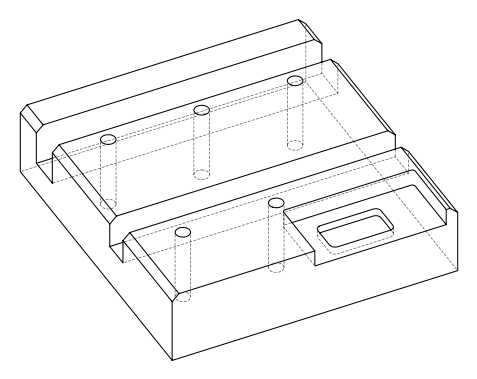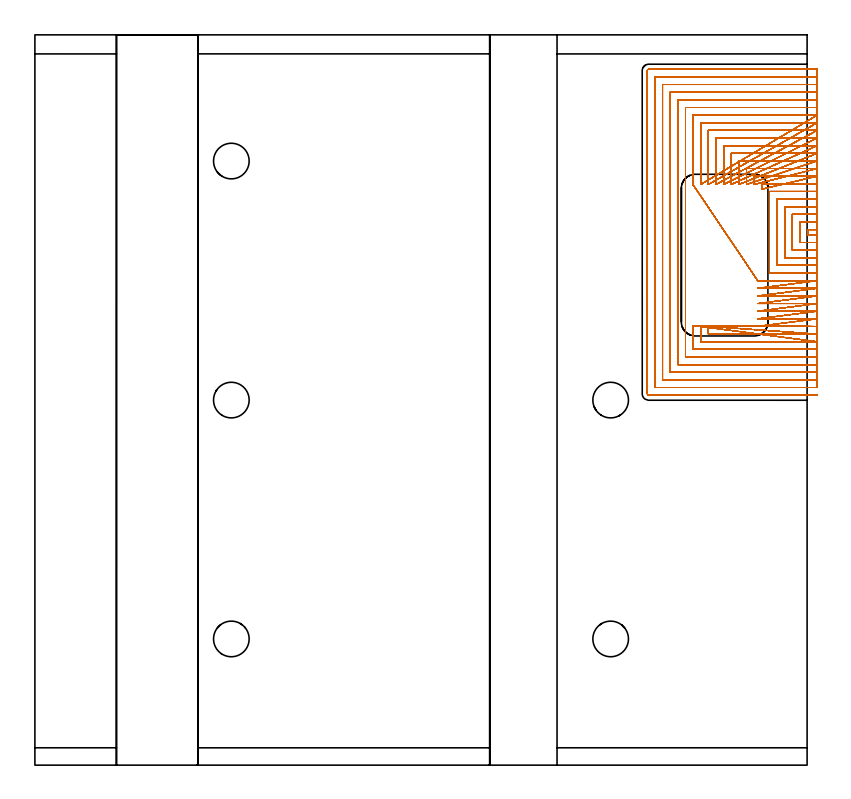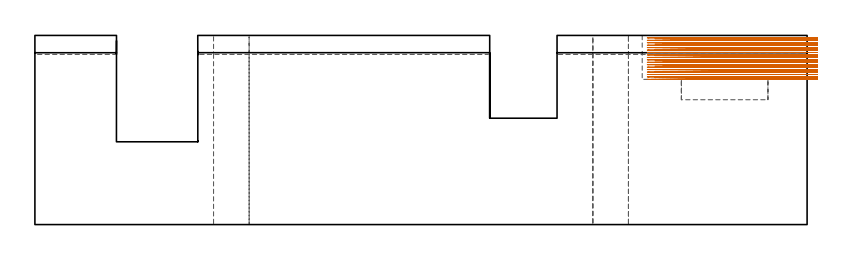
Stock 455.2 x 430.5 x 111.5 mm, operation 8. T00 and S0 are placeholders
(PLAN: 35 operations, 25 tool changes, 329.4 min)
(1 AREA_MILL | FG_CHAMFER_SURFACE | UGT0205_001 | 1.77 min | 2811 mm3)
(2 AREA_MILL_1 | FG_CHAMFER_SURFACE_1 | UGT0205_001 | 1.81 min | 3413 mm3)
(3 AREA_MILL_2 | FG_CHAMFER_SURFACE_2 | UGT0205_001 | 5.73 min | 9572 mm3)
(4 AREA_MILL_3 | FG_CHAMFER_SURFACE_3 | UGT0205_001 | 5.78 min | 11585 mm3)
(5 AREA_MILL_4 | FG_CHAMFER_SURFACE_4 | UGT0205_001 | 4.94 min | 7970 mm3)
(6 AREA_MILL_5 | FG_CHAMFER_SURFACE_5 | UGT0205_001 | 4.99 min | 9643 mm3)
(7 MILL_RECTANGULAR_POCKET | POCKET_RECTANGULAR_STRAIGHT | UGT0201_010 | Follow Part, ap 4, ae 75% | 8.56 min | 182082 mm3)
(8 MILL_SLOT | SLOT_PARTIAL_RECTANGULAR | NXT0201_008 | Follow Part, ap 1.5, ae 75% | 258.93 min | 374070 mm3)
(9 MILL_RECTANGULAR_SLOT | SLOT_RECTANGULAR | UGT0201_004 | Follow Part, ap 8, ae 75% | 14.18 min | 832658 mm3)
(10 MILL_RECTANGULAR_SLOT_1 | SLOT_RECTANGULAR_1 | UGT0201_009 | Follow Part, ap 11.25, ae 75% | 14.7 min | 1291775 mm3)
(11 SPOT_DRILL | STEP1HOLE | NXT0321_9005460120000 | 0.05 min | 150 mm3)
(12 SPOT_DRILL_1 | STEP1HOLE_1 | NXT0321_9005460120000 | 0.05 min | 99 mm3)
(13 SPOT_DRILL_2 | STEP1HOLE_2 | NXT0321_9005460120000 | 0.05 min | 234 mm3)
(14 SPOT_DRILL_3 | STEP1HOLE_3 | NXT0321_9005460120000 | 0.05 min | 187 mm3)
(15 SPOT_DRILL_4 | STEP1HOLE_4 | NXT0321_9005460120000 | 0.05 min | 178 mm3)
(16 DRILL_BLIND_HOLE_INTO_CENTER | STEP1HOLE | UGT0301_205 | 0.06 min | 540 mm3)
(17 GUN_DRILL_THROUGH_HOLE | STEP1HOLE | UGT0307_005 | 0.54 min | 5319 mm3)
(18 DRILL_TO_ENLARGE_THROUGH_HOLE | STEP1HOLE | NXT0301_102 | 0.47 min | 9920 mm3)
(19 DRILL_TO_ENLARGE_THROUGH_HOLE_1 | STEP1HOLE | UGT0301_051 | 0.49 min | 22639 mm3)
(20 DRILL_BLIND_HOLE_INTO_CENTER_1 | STEP1HOLE_1 | UGT0301_205 | 0.06 min | 547 mm3)
(21 GUN_DRILL_THROUGH_HOLE_1 | STEP1HOLE_1 | UGT0307_005 | 0.54 min | 5380 mm3)
(22 DRILL_TO_ENLARGE_THROUGH_HOLE_2 | STEP1HOLE_1 | NXT0301_102 | 0.47 min | 9753 mm3)
(23 DRILL_TO_ENLARGE_THROUGH_HOLE_3 | STEP1HOLE_1 | UGT0301_051 | 0.49 min | 22652 mm3)
(24 DRILL_BLIND_HOLE_INTO_CENTER_2 | STEP1HOLE_2 | UGT0301_205 | 0.06 min | 589 mm3)
(25 GUN_DRILL_THROUGH_HOLE_2 | STEP1HOLE_2 | UGT0307_005 | 0.54 min | 5360 mm3)
(26 DRILL_TO_ENLARGE_THROUGH_HOLE_4 | STEP1HOLE_2 | NXT0301_102 | 0.47 min | 9775 mm3)
(27 DRILL_TO_ENLARGE_THROUGH_HOLE_5 | STEP1HOLE_2 | UGT0301_051 | 0.49 min | 22617 mm3)
(28 DRILL_BLIND_HOLE_INTO_CENTER_3 | STEP1HOLE_3 | UGT0301_205 | 0.06 min | 606 mm3)
(29 GUN_DRILL_THROUGH_HOLE_3 | STEP1HOLE_3 | UGT0307_005 | 0.54 min | 5427 mm3)
(30 DRILL_TO_ENLARGE_THROUGH_HOLE_6 | STEP1HOLE_3 | NXT0301_102 | 0.47 min | 9760 mm3)
(31 DRILL_TO_ENLARGE_THROUGH_HOLE_7 | STEP1HOLE_3 | UGT0301_051 | 0.49 min | 22601 mm3)
(32 DRILL_BLIND_HOLE_INTO_CENTER_4 | STEP1HOLE_4 | UGT0301_205 | 0.06 min | 622 mm3)
(33 GUN_DRILL_THROUGH_HOLE_4 | STEP1HOLE_4 | UGT0307_005 | 0.54 min | 5375 mm3)
(34 DRILL_TO_ENLARGE_THROUGH_HOLE_8 | STEP1HOLE_4 | NXT0301_102 | 0.47 min | 9825 mm3)
(35 DRILL_TO_ENLARGE_THROUGH_HOLE_9 | STEP1HOLE_4 | UGT0301_051 | 0.49 min | 22630 mm3)
(TOOL UGT0205_001 | Chamfer Mill 20 x 3 x 45 deg. | D20 FL50 Z2)
(TOOL UGT0201_010 | End Mill 16 mm | D16 FL22 Z2)
(TOOL NXT0201_008 | ENDMILL 6mm [2P460-0600-NA 1630] | D6 FL26 Z6)
(TOOL UGT0201_004 | End Mill 32 mm | D32 FL53 Z6)
(TOOL UGT0201_009 | End Mill 45 mm | D45 FL63 Z6)
(TOOL NXT0321_9005460120000 | NC Spot Drill, 142deg, 12mm, Carbide, Uncoated | D12 PA142 FL30 Z2)
(TOOL UGT0301_205 | Twist Drill 8.9 mm | D8.9 PA118 FL78 Z2)
(TOOL UGT0307_005 | Gun Drill 8.3 mm | D8.3 PA130 FL24 Z1)
(TOOL NXT0301_102 | Carbide Drill 13.5mm [860.1-1350-108A1-MM 2214] | D13.5 PA140 FL123 Z2)
(TOOL UGT0301_051 | Twist Drill 21 mm | D21 PA118 FL145 Z2)
(OP 8 MILL_SLOT)
G17 G21 G94 G90
T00 M6
G54
G17 G0 G90 X461.2 Y315.7 S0 M3
G43 Z121.5 H1
Z110.061
G94 G1 X458.2 F250.
X455.5 F500.
Y312.6
X458.2
X461.2 F250.
Y320.2
X458.2
X451. F500.
Y308.1
X458.2
X461.2 F250.
Y324.7
X458.2
X446.5 F500.
Y303.6
X458.2
X461.2 F250.
Y329.2
X458.2
X442. F500.
Y299.1
X458.2
X461.2 F250.
Y333.7
X458.2
X437.5 F500.
Y294.6
X458.2
X461.2 F250.
Y338.2
X458.2
X433. F500.
Y290.1
X458.2
X461.2 F250.
Y342.7
X458.2
X428.5 F500.
Y342.512
Y339.512 F250.
X461.2 Y347.2 F500.
X458.2 F250.
X424. F500.
Y345.304
Y342.304 F250.
X461.2 Y351.7 F500.
X458.2 F250.
X419.5 F500.
Y345.3
Y342.3 F250.
X461.2 Y356.2 F500.
X458.2 F250.
X415. F500.
Y345.3
Y342.3 F250.
X461.2 Y360.7 F500.
X458.2 F250.
X410.5 F500.
Y345.3
Y342.3 F250.
X461.2 Y365.2 F500.
X458.2 F250.
X406. F500.
Y345.3
Y342.3 F250.
X461.2 Y369.7 F500.
X458.2 F250.
X401.5 F500.
Y345.3
Y342.3 F250.
X461.2 Y374.2 F500.
X458.2 F250.
X397. F500.
Y345.3
Y342.3 F250.
X461.2 Y378.7 F500.
X458.2 F250.
X392.5 F500.
Y345.3
Y342.3 F250.
X461.2 Y383.2 F500.
X458.2 F250.
X388. F500.
Y345.134
Y342.134 F250.
X426.1 Y285.6 F500.
X429.1 F250.
X458.2 F500.
X461.2 F250.
X426.1 Y281.1 F500.
X429.1 F250.
X458.2 F500.
X461.2 F250.
X426.1 Y276.6 F500.
X429.1 F250.
X458.2 F500.
X461.2 F250.
X426.1 Y272.1 F500.
X429.1 F250.
X458.2 F500.
X461.2 F250.
X426.1 Y267.6 F500.
X429.1 F250.
X458.2 F500.
X461.2 F250.
X426.1 Y263.1 F500.
X429.1 F250.
X458.2 F500.
X461.2 F250.
X425.395 Y258.6 F500.
X428.395 F250.
X458.2 F500.
X461.2 F250.
X397. Y259. F500.
Y256. F250.
Y254.1 F500.
X458.2
X461.2 F250.
X392.5 Y259. F500.
Y256. F250.
Y249.6 F500.
X458.2
X461.2 F250.
X388. Y259.166 F500.
Y256.166 F250.
Y245.1 F500.
X458.2
X461.2 F250.
Y387.7
X458.2
X383.5 F500.
Y240.6
X458.2
X461.2 F250.
Y392.2
X458.2
X379. F500.
Y236.1
X458.2
X461.2 F250.
Y396.7
X458.2
X374.5 F500.
Y231.6
X458.2
X461.2 F250.
Y401.2
X458.2
X370. F500.
Y227.1
X458.2
X461.2 F250.
Y405.7
X458.2
X365.5 F500.
Y222.6
X458.2
X461.2 F250.
Y410.2
X458.2
X361.9 F500.
G3 X361. Y409.3 R0.9
G1 Y219.
G3 X361.9 Y218.1 R0.9
G1 X458.2
X461.2 F250.
G0 Y315.7 Z108.622
G1 X458.2
X455.5 F500.
Y312.6
X458.2
X461.2 F250.
Y320.2
X458.2
X451. F500.
Y308.1
X458.2
X461.2 F250.
Y324.7
X458.2
X446.5 F500.
Y303.6
X458.2
X461.2 F250.
Y329.2
X458.2
X442. F500.
Y299.1
X458.2
X461.2 F250.
Y333.7
X458.2
X437.5 F500.
Y294.6
X458.2
X461.2 F250.
Y338.2
X458.2
X433. F500.
Y290.1
X458.2
X461.2 F250.
Y342.7
X458.2
X428.5 F500.
Y342.512
Y339.512 F250.
X461.2 Y347.2 F500.
X458.2 F250.
X424. F500.
Y345.304
Y342.304 F250.
X461.2 Y351.7 F500.
X458.2 F250.
X419.5 F500.
Y345.3
Y342.3 F250.
X461.2 Y356.2 F500.
X458.2 F250.
X415. F500.
Y345.3
Y342.3 F250.
X461.2 Y360.7 F500.
X458.2 F250.
X410.5 F500.
Y345.3
Y342.3 F250.
X461.2 Y365.2 F500.
X458.2 F250.
X406. F500.
Y345.3
Y342.3 F250.
X461.2 Y369.7 F500.
X458.2 F250.
X401.5 F500.
Y345.3
Y342.3 F250.
X461.2 Y374.2 F500.
X458.2 F250.
X397. F500.
Y345.3
Y342.3 F250.
X461.2 Y378.7 F500.
X458.2 F250.
X392.5 F500.
Y345.3
Y342.3 F250.
X461.2 Y383.2 F500.
X458.2 F250.
X388. F500.
Y345.134
Y342.134 F250.
X426.1 Y285.6 F500.
X429.1 F250.
X458.2 F500.
X461.2 F250.
X426.1 Y281.1 F500.
X429.1 F250.
X458.2 F500.
X461.2 F250.
X426.1 Y276.6 F500.
X429.1 F250.
X458.2 F500.
X461.2 F250.
X426.1 Y272.1 F500.
X429.1 F250.
X458.2 F500.
X461.2 F250.
X426.1 Y267.6 F500.
X429.1 F250.
X458.2 F500.
X461.2 F250.
X426.1 Y263.1 F500.
X429.1 F250.
X458.2 F500.
X461.2 F250.
X425.395 Y258.6 F500.
X428.395 F250.
X458.2 F500.
X461.2 F250.
X397. Y259. F500.
Y256. F250.
Y254.1 F500.
X458.2
X461.2 F250.
X392.5 Y259. F500.
Y256. F250.
Y249.6 F500.
X458.2
X461.2 F250.
X388. Y259.166 F500.
Y256.166 F250.
Y245.1 F500.
X458.2
X461.2 F250.
Y387.7
X458.2
X383.5 F500.
Y240.6
X458.2
X461.2 F250.
Y392.2
X458.2
X379. F500.
Y236.1
X458.2
X461.2 F250.
Y396.7
X458.2
X374.5 F500.
Y231.6
X458.2
X461.2 F250.
Y401.2
X458.2
X370. F500.
Y227.1
X458.2
X461.2 F250.
Y405.7
X458.2
X365.5 F500.
Y222.6
X458.2
X461.2 F250.
Y410.2
X458.2
X361.9 F500.
G3 X361. Y409.3 R0.9
G1 Y219.
G3 X361.9 Y218.1 R0.9
G1 X458.2
X461.2 F250.
G0 Y315.7 Z107.183
G1 X458.2
X455.5 F500.
Y312.6
X458.2
X461.2 F250.
Y320.2
X458.2
X451. F500.
Y308.1
X458.2
X461.2 F250.
Y324.7
X458.2
X446.5 F500.
Y303.6
X458.2
X461.2 F250.
Y329.2
X458.2
X442. F500.
Y299.1
X458.2
X461.2 F250.
Y333.7
X458.2
X437.5 F500.
Y294.6
X458.2
X461.2 F250.
Y338.2
X458.2
X433. F500.
Y290.1
X458.2
X461.2 F250.
Y342.7
X458.2
X428.5 F500.
Y342.512
Y339.512 F250.
X461.2 Y347.2 F500.
X458.2 F250.
X424. F500.
Y345.304
Y342.304 F250.
X461.2 Y351.7 F500.
X458.2 F250.
X419.5 F500.
Y345.3
Y342.3 F250.
X461.2 Y356.2 F500.
X458.2 F250.
X415. F500.
Y345.3
Y342.3 F250.
X461.2 Y360.7 F500.
X458.2 F250.
X410.5 F500.
Y345.3
Y342.3 F250.
X461.2 Y365.2 F500.
X458.2 F250.
X406. F500.
Y345.3
Y342.3 F250.
X461.2 Y369.7 F500.
X458.2 F250.
X401.5 F500.
Y345.3
Y342.3 F250.
X461.2 Y374.2 F500.
X458.2 F250.
X397. F500.
Y345.3
Y342.3 F250.
X461.2 Y378.7 F500.
X458.2 F250.
X392.5 F500.
Y345.3
Y342.3 F250.
X461.2 Y383.2 F500.
X458.2 F250.
X388. F500.
Y345.134
Y342.134 F250.
X426.1 Y285.6 F500.
X429.1 F250.
X458.2 F500.
X461.2 F250.
X426.1 Y281.1 F500.
X429.1 F250.
X458.2 F500.
X461.2 F250.
X426.1 Y276.6 F500.
X429.1 F250.
X458.2 F500.
X461.2 F250.
X426.1 Y272.1 F500.
X429.1 F250.
X458.2 F500.
X461.2 F250.
X426.1 Y267.6 F500.
X429.1 F250.
X458.2 F500.
X461.2 F250.
X426.1 Y263.1 F500.
X429.1 F250.
X458.2 F500.
X461.2 F250.
X425.395 Y258.6 F500.
X428.395 F250.
X458.2 F500.
X461.2 F250.
X397. Y259. F500.
Y256. F250.
Y254.1 F500.
X458.2
X461.2 F250.
X392.5 Y259. F500.
Y256. F250.
Y249.6 F500.
X458.2
X461.2 F250.
X388. Y259.166 F500.
Y256.166 F250.
Y245.1 F500.
X458.2
X461.2 F250.
Y387.7
X458.2
X383.5 F500.
Y240.6
X458.2
X461.2 F250.
Y392.2
X458.2
X379. F500.
Y236.1
X458.2
X461.2 F250.
Y396.7
X458.2
X374.5 F500.
Y231.6
X458.2
X461.2 F250.
Y401.2
X458.2
X370. F500.
Y227.1
X458.2
X461.2 F250.
Y405.7
X458.2
X365.5 F500.
Y222.6
X458.2
X461.2 F250.
Y410.2
X458.2
X361.9 F500.
G3 X361. Y409.3 R0.9
G1 Y219.
G3 X361.9 Y218.1 R0.9
G1 X458.2
X461.2 F250.
G0 Y315.7 Z105.744
G1 X458.2
X455.5 F500.
Y312.6
X458.2
X461.2 F250.
Y320.2
X458.2
X451. F500.
Y308.1
X458.2
X461.2 F250.
Y324.7
X458.2
X446.5 F500.
Y303.6
X458.2
X461.2 F250.
Y329.2
X458.2
X442. F500.
Y299.1
X458.2
X461.2 F250.
Y333.7
X458.2
X437.5 F500.
Y294.6
X458.2
X461.2 F250.
Y338.2
X458.2
X433. F500.
Y290.1
X458.2
X461.2 F250.
Y342.7
X458.2
X428.5 F500.
Y342.512
Y339.512 F250.
X461.2 Y347.2 F500.
X458.2 F250.
X424. F500.
Y345.304
Y342.304 F250.
X461.2 Y351.7 F500.
X458.2 F250.
X419.5 F500.
Y345.3
Y342.3 F250.
X461.2 Y356.2 F500.
X458.2 F250.
X415. F500.
Y345.3
Y342.3 F250.
X461.2 Y360.7 F500.
X458.2 F250.
X410.5 F500.
Y345.3
Y342.3 F250.
X461.2 Y365.2 F500.
X458.2 F250.
X406. F500.
Y345.3
Y342.3 F250.
X461.2 Y369.7 F500.
X458.2 F250.
X401.5 F500.
Y345.3
Y342.3 F250.
X461.2 Y374.2 F500.
X458.2 F250.
X397. F500.
Y345.3
Y342.3 F250.
X461.2 Y378.7 F500.
X458.2 F250.
X392.5 F500.
Y345.3
Y342.3 F250.
X461.2 Y383.2 F500.
X458.2 F250.
X388. F500.
Y345.134
Y342.134 F250.
X426.1 Y285.6 F500.
X429.1 F250.
X458.2 F500.
X461.2 F250.
X426.1 Y281.1 F500.
X429.1 F250.
X458.2 F500.
X461.2 F250.
X426.1 Y276.6 F500.
X429.1 F250.
X458.2 F500.
X461.2 F250.
X426.1 Y272.1 F500.
X429.1 F250.
X458.2 F500.
X461.2 F250.
X426.1 Y267.6 F500.
X429.1 F250.
X458.2 F500.
X461.2 F250.
X426.1 Y263.1 F500.
X429.1 F250.
X458.2 F500.
X461.2 F250.
X425.395 Y258.6 F500.
X428.395 F250.
X458.2 F500.
X461.2 F250.
X397. Y259. F500.
Y256. F250.
Y254.1 F500.
X458.2
X461.2 F250.
X392.5 Y259. F500.
Y256. F250.
Y249.6 F500.
X458.2
X461.2 F250.
X388. Y259.166 F500.
Y256.166 F250.
Y245.1 F500.
X458.2
X461.2 F250.
Y387.7
X458.2
X383.5 F500.
Y240.6
X458.2
X461.2 F250.
Y392.2
X458.2
X379. F500.
Y236.1
X458.2
X461.2 F250.
Y396.7
X458.2
X374.5 F500.
Y231.6
X458.2
X461.2 F250.
Y401.2
X458.2
X370. F500.
Y227.1
X458.2
X461.2 F250.
Y405.7
X458.2
X365.5 F500.
Y222.6
X458.2
X461.2 F250.
Y410.2
X458.2
X361.9 F500.
G3 X361. Y409.3 R0.9
G1 Y219.
G3 X361.9 Y218.1 R0.9
G1 X458.2
X461.2 F250.
G0 Y315.7 Z104.305
G1 X458.2
X455.5 F500.
Y312.6
X458.2
X461.2 F250.
Y320.2
X458.2
X451. F500.
Y308.1
X458.2
X461.2 F250.
Y324.7
X458.2
X446.5 F500.
Y303.6
X458.2
X461.2 F250.
Y329.2
X458.2
X442. F500.
Y299.1
X458.2
X461.2 F250.
Y333.7
X458.2
X437.5 F500.
Y294.6
X458.2
X461.2 F250.
Y338.2
X458.2
X433. F500.
Y290.1
X458.2
X461.2 F250.
Y342.7
X458.2
X428.5 F500.
Y342.512
Y339.512 F250.
X461.2 Y347.2 F500.
X458.2 F250.
X424. F500.
Y345.304
Y342.304 F250.
X461.2 Y351.7 F500.
X458.2 F250.
X419.5 F500.
Y345.3
Y342.3 F250.
X461.2 Y356.2 F500.
X458.2 F250.
X415. F500.
Y345.3
Y342.3 F250.
X461.2 Y360.7 F500.
X458.2 F250.
X410.5 F500.
Y345.3
Y342.3 F250.
X461.2 Y365.2 F500.
X458.2 F250.
X406. F500.
Y345.3
Y342.3 F250.
X461.2 Y369.7 F500.
X458.2 F250.
X401.5 F500.
Y345.3
Y342.3 F250.
X461.2 Y374.2 F500.
X458.2 F250.
X397. F500.
Y345.3
Y342.3 F250.
X461.2 Y378.7 F500.
X458.2 F250.
X392.5 F500.
Y345.3
Y342.3 F250.
X461.2 Y383.2 F500.
X458.2 F250.
X388. F500.
Y345.134
Y342.134 F250.
X426.1 Y285.6 F500.
X429.1 F250.
X458.2 F500.
X461.2 F250.
X426.1 Y281.1 F500.
X429.1 F250.
X458.2 F500.
X461.2 F250.
X426.1 Y276.6 F500.
X429.1 F250.
X458.2 F500.
X461.2 F250.
X426.1 Y272.1 F500.
X429.1 F250.
X458.2 F500.
X461.2 F250.
X426.1 Y267.6 F500.
X429.1 F250.
X458.2 F500.
X461.2 F250.
X426.1 Y263.1 F500.
X429.1 F250.
X458.2 F500.
X461.2 F250.
X425.395 Y258.6 F500.
X428.395 F250.
X458.2 F500.
X461.2 F250.
X397. Y259. F500.
Y256. F250.
Y254.1 F500.
X458.2
X461.2 F250.
X392.5 Y259. F500.
Y256. F250.
Y249.6 F500.
X458.2
X461.2 F250.
X388. Y259.166 F500.
Y256.166 F250.
Y245.1 F500.
X458.2
X461.2 F250.
Y387.7
X458.2
X383.5 F500.
Y240.6
X458.2
X461.2 F250.
Y392.2
X458.2
X379. F500.
Y236.1
X458.2
X461.2 F250.
Y396.7
X458.2
X374.5 F500.
Y231.6
X458.2
X461.2 F250.
Y401.2
X458.2
X370. F500.
Y227.1
X458.2
X461.2 F250.
Y405.7
X458.2
X365.5 F500.
Y222.6
X458.2
X461.2 F250.
Y410.2
X458.2
X361.9 F500.
G3 X361. Y409.3 R0.9
G1 Y219.
G3 X361.9 Y218.1 R0.9
G1 X458.2
X461.2 F250.
G0 Y315.7 Z102.867
G1 X458.2
X455.5 F500.
Y312.6
X458.2
X461.2 F250.
Y320.2
X458.2
X451. F500.
Y308.1
X458.2
X461.2 F250.
Y324.7
X458.2
X446.5 F500.
Y303.6
X458.2
X461.2 F250.
Y329.2
X458.2
X442. F500.
Y299.1
X458.2
X461.2 F250.
Y333.7
X458.2
X437.5 F500.
Y294.6
X458.2
X461.2 F250.
Y338.2
X458.2
X433. F500.
Y290.1
X458.2
X461.2 F250.
Y342.7
X458.2
X428.5 F500.
Y342.512
Y339.512 F250.
X461.2 Y347.2 F500.
X458.2 F250.
X424. F500.
Y345.304
Y342.304 F250.
X461.2 Y351.7 F500.
X458.2 F250.
X419.5 F500.
Y345.3
Y342.3 F250.
X461.2 Y356.2 F500.
X458.2 F250.
X415. F500.
Y345.3
Y342.3 F250.
X461.2 Y360.7 F500.
X458.2 F250.
X410.5 F500.
Y345.3
Y342.3 F250.
X461.2 Y365.2 F500.
X458.2 F250.
X406. F500.
Y345.3
Y342.3 F250.
X461.2 Y369.7 F500.
X458.2 F250.
X401.5 F500.
Y345.3
Y342.3 F250.
X461.2 Y374.2 F500.
X458.2 F250.
X397. F500.
Y345.3
Y342.3 F250.
X461.2 Y378.7 F500.
X458.2 F250.
X392.5 F500.
Y345.3
Y342.3 F250.
X461.2 Y383.2 F500.
X458.2 F250.
X388. F500.
Y345.134
Y342.134 F250.
X426.1 Y285.6 F500.
X429.1 F250.
X458.2 F500.
X461.2 F250.
X426.1 Y281.1 F500.
X429.1 F250.
X458.2 F500.
X461.2 F250.
X426.1 Y276.6 F500.
X429.1 F250.
X458.2 F500.
X461.2 F250.
X426.1 Y272.1 F500.
X429.1 F250.
X458.2 F500.
X461.2 F250.
X426.1 Y267.6 F500.
X429.1 F250.
X458.2 F500.
X461.2 F250.
X426.1 Y263.1 F500.
X429.1 F250.
X458.2 F500.
X461.2 F250.
X425.395 Y258.6 F500.
X428.395 F250.
X458.2 F500.
X461.2 F250.
X397. Y259. F500.
Y256. F250.
Y254.1 F500.
X458.2
X461.2 F250.
X392.5 Y259. F500.
Y256. F250.
Y249.6 F500.
X458.2
X461.2 F250.
X388. Y259.166 F500.
Y256.166 F250.
Y245.1 F500.
X458.2
X461.2 F250.
Y387.7
X458.2
X383.5 F500.
Y240.6
X458.2
X461.2 F250.
Y392.2
X458.2
X379. F500.
Y236.1
X458.2
X461.2 F250.
Y396.7
X458.2
X374.5 F500.
Y231.6
X458.2
X461.2 F250.
Y401.2
X458.2
X370. F500.
Y227.1
X458.2
X461.2 F250.
Y405.7
X458.2
X365.5 F500.
Y222.6
X458.2
X461.2 F250.
Y410.2
X458.2
X361.9 F500.
G3 X361. Y409.3 R0.9
G1 Y219.
G3 X361.9 Y218.1 R0.9
G1 X458.2
X461.2 F250.
G0 Y315.7 Z101.428
G1 X458.2
X455.5 F500.
Y312.6
X458.2
X461.2 F250.
Y320.2
X458.2
X451. F500.
Y308.1
X458.2
X461.2 F250.
Y324.7
X458.2
X446.5 F500.
Y303.6
X458.2
X461.2 F250.
Y329.2
X458.2
X442. F500.
Y299.1
X458.2
X461.2 F250.
Y333.7
X458.2
X437.5 F500.
Y294.6
X458.2
X461.2 F250.
Y338.2
X458.2
X433. F500.
Y290.1
X458.2
X461.2 F250.
Y342.7
X458.2
X428.5 F500.
Y342.512
Y339.512 F250.
X461.2 Y347.2 F500.
X458.2 F250.
X424. F500.
Y345.304
Y342.304 F250.
X461.2 Y351.7 F500.
X458.2 F250.
X419.5 F500.
Y345.3
Y342.3 F250.
X461.2 Y356.2 F500.
X458.2 F250.
X415. F500.
Y345.3
Y342.3 F250.
X461.2 Y360.7 F500.
X458.2 F250.
X410.5 F500.
Y345.3
Y342.3 F250.
X461.2 Y365.2 F500.
X458.2 F250.
X406. F500.
Y345.3
Y342.3 F250.
X461.2 Y369.7 F500.
X458.2 F250.
X401.5 F500.
Y345.3
Y342.3 F250.
X461.2 Y374.2 F500.
X458.2 F250.
X397. F500.
Y345.3
Y342.3 F250.
X461.2 Y378.7 F500.
X458.2 F250.
X392.5 F500.
Y345.3
Y342.3 F250.
X461.2 Y383.2 F500.
X458.2 F250.
X388. F500.
Y345.134
Y342.134 F250.
X426.1 Y285.6 F500.
X429.1 F250.
X458.2 F500.
X461.2 F250.
X426.1 Y281.1 F500.
X429.1 F250.
X458.2 F500.
X461.2 F250.
X426.1 Y276.6 F500.
X429.1 F250.
X458.2 F500.
X461.2 F250.
X426.1 Y272.1 F500.
X429.1 F250.
X458.2 F500.
X461.2 F250.
X426.1 Y267.6 F500.
X429.1 F250.
X458.2 F500.
X461.2 F250.
X426.1 Y263.1 F500.
X429.1 F250.
X458.2 F500.
X461.2 F250.
X425.395 Y258.6 F500.
X428.395 F250.
X458.2 F500.
X461.2 F250.
X397. Y259. F500.
Y256. F250.
Y254.1 F500.
X458.2
X461.2 F250.
X392.5 Y259. F500.
Y256. F250.
Y249.6 F500.
X458.2
X461.2 F250.
X388. Y259.166 F500.
Y256.166 F250.
Y245.1 F500.
X458.2
X461.2 F250.
Y387.7
X458.2
X383.5 F500.
Y240.6
X458.2
X461.2 F250.
Y392.2
X458.2
X379. F500.
Y236.1
X458.2
X461.2 F250.
Y396.7
X458.2
X374.5 F500.
Y231.6
X458.2
X461.2 F250.
Y401.2
X458.2
X370. F500.
Y227.1
X458.2
X461.2 F250.
Y405.7
X458.2
X365.5 F500.
Y222.6
X458.2
X461.2 F250.
Y410.2
X458.2
X361.9 F500.
G3 X361. Y409.3 R0.9
G1 Y219.
G3 X361.9 Y218.1 R0.9
G1 X458.2
X461.2 F250.
G0 Y315.7 Z99.989
G1 X458.2
X455.5 F500.
Y312.6
X458.2
X461.2 F250.
Y320.2
X458.2
X451. F500.
Y308.1
X458.2
X461.2 F250.
Y324.7
X458.2
X446.5 F500.
Y303.6
X458.2
X461.2 F250.
Y329.2
X458.2
X442. F500.
Y299.1
X458.2
X461.2 F250.
Y333.7
X458.2
X437.5 F500.
Y294.6
X458.2
X461.2 F250.
Y338.2
X458.2
X433. F500.
Y290.1
X458.2
X461.2 F250.
Y342.7
X458.2
X428.5 F500.
Y342.512
Y339.512 F250.
X461.2 Y347.2 F500.
X458.2 F250.
X424. F500.
Y345.304
Y342.304 F250.
X461.2 Y351.7 F500.
X458.2 F250.
X419.5 F500.
Y345.3
Y342.3 F250.
X461.2 Y356.2 F500.
X458.2 F250.
X415. F500.
Y345.3
Y342.3 F250.
X461.2 Y360.7 F500.
X458.2 F250.
X410.5 F500.
Y345.3
Y342.3 F250.
X461.2 Y365.2 F500.
X458.2 F250.
X406. F500.
Y345.3
Y342.3 F250.
X461.2 Y369.7 F500.
X458.2 F250.
X401.5 F500.
Y345.3
Y342.3 F250.
X461.2 Y374.2 F500.
X458.2 F250.
X397. F500.
Y345.3
Y342.3 F250.
X461.2 Y378.7 F500.
X458.2 F250.
X392.5 F500.
Y345.3
Y342.3 F250.
X461.2 Y383.2 F500.
X458.2 F250.
X388. F500.
Y345.134
Y342.134 F250.
X426.1 Y285.6 F500.
X429.1 F250.
X458.2 F500.
X461.2 F250.
X426.1 Y281.1 F500.
X429.1 F250.
X458.2 F500.
X461.2 F250.
X426.1 Y276.6 F500.
X429.1 F250.
X458.2 F500.
X461.2 F250.
X426.1 Y272.1 F500.
X429.1 F250.
X458.2 F500.
X461.2 F250.
X426.1 Y267.6 F500.
X429.1 F250.
X458.2 F500.
X461.2 F250.
X426.1 Y263.1 F500.
X429.1 F250.
X458.2 F500.
X461.2 F250.
X425.395 Y258.6 F500.
X428.395 F250.
X458.2 F500.
X461.2 F250.
X397. Y259. F500.
Y256. F250.
Y254.1 F500.
X458.2
X461.2 F250.
X392.5 Y259. F500.
Y256. F250.
Y249.6 F500.
X458.2
X461.2 F250.
X388. Y259.166 F500.
Y256.166 F250.
Y245.1 F500.
X458.2
X461.2 F250.
Y387.7
X458.2
X383.5 F500.
Y240.6
X458.2
X461.2 F250.
Y392.2
X458.2
X379. F500.
Y236.1
X458.2
X461.2 F250.
Y396.7
X458.2
X374.5 F500.
Y231.6
X458.2
X461.2 F250.
Y401.2
X458.2
X370. F500.
Y227.1
X458.2
X461.2 F250.
Y405.7
X458.2
X365.5 F500.
Y222.6
X458.2
X461.2 F250.
Y410.2
X458.2
X361.9 F500.
G3 X361. Y409.3 R0.9
G1 Y219.
G3 X361.9 Y218.1 R0.9
G1 X458.2
X461.2 F250.
G0 Y315.7 Z98.55
G1 X458.2
X455.5 F500.
Y312.6
X458.2
X461.2 F250.
Y320.2
X458.2
X451. F500.
Y308.1
X458.2
X461.2 F250.
Y324.7
X458.2
X446.5 F500.
Y303.6
X458.2
X461.2 F250.
Y329.2
X458.2
X442. F500.
Y299.1
X458.2
X461.2 F250.
Y333.7
X458.2
X437.5 F500.
Y294.6
X458.2
X461.2 F250.
Y338.2
X458.2
X433. F500.
Y290.1
X458.2
X461.2 F250.
Y342.7
X458.2
X428.5 F500.
Y342.512
Y339.512 F250.
X461.2 Y347.2 F500.
X458.2 F250.
X424. F500.
Y345.304
Y342.304 F250.
X461.2 Y351.7 F500.
X458.2 F250.
X419.5 F500.
Y345.3
Y342.3 F250.
X461.2 Y356.2 F500.
X458.2 F250.
X415. F500.
Y345.3
Y342.3 F250.
X461.2 Y360.7 F500.
X458.2 F250.
X410.5 F500.
Y345.3
Y342.3 F250.
X461.2 Y365.2 F500.
X458.2 F250.
X406. F500.
Y345.3
Y342.3 F250.
X461.2 Y369.7 F500.
X458.2 F250.
X401.5 F500.
Y345.3
Y342.3 F250.
X461.2 Y374.2 F500.
X458.2 F250.
X397. F500.
Y345.3
Y342.3 F250.
X461.2 Y378.7 F500.
X458.2 F250.
X392.5 F500.
Y345.3
Y342.3 F250.
X461.2 Y383.2 F500.
X458.2 F250.
X388. F500.
Y345.134
Y342.134 F250.
X426.1 Y285.6 F500.
X429.1 F250.
X458.2 F500.
X461.2 F250.
X426.1 Y281.1 F500.
X429.1 F250.
X458.2 F500.
X461.2 F250.
X426.1 Y276.6 F500.
X429.1 F250.
X458.2 F500.
X461.2 F250.
X426.1 Y272.1 F500.
X429.1 F250.
X458.2 F500.
X461.2 F250.
X426.1 Y267.6 F500.
X429.1 F250.
X458.2 F500.
X461.2 F250.
X426.1 Y263.1 F500.
X429.1 F250.
X458.2 F500.
X461.2 F250.
X425.395 Y258.6 F500.
X428.395 F250.
X458.2 F500.
X461.2 F250.
X397. Y259. F500.
Y256. F250.
Y254.1 F500.
X458.2
X461.2 F250.
X392.5 Y259. F500.
Y256. F250.
Y249.6 F500.
X458.2
X461.2 F250.
X388. Y259.166 F500.
Y256.166 F250.
Y245.1 F500.
X458.2
X461.2 F250.
Y387.7
X458.2
X383.5 F500.
Y240.6
X458.2
X461.2 F250.
Y392.2
X458.2
X379. F500.
Y236.1
X458.2
X461.2 F250.
Y396.7
X458.2
X374.5 F500.
Y231.6
X458.2
X461.2 F250.
Y401.2
X458.2
X370. F500.
Y227.1
X458.2
X461.2 F250.
Y405.7
X458.2
X365.5 F500.
Y222.6
X458.2
X461.2 F250.
Y410.2
X458.2
X361.9 F500.
G3 X361. Y409.3 R0.9
G1 Y219.
G3 X361.9 Y218.1 R0.9
G1 X458.2
X461.2 F250.
G0 Y315.7 Z97.111
G1 X458.2
X455.5 F500.
Y312.6
X458.2
X461.2 F250.
Y320.2
X458.2
X451. F500.
Y308.1
X458.2
X461.2 F250.
Y324.7
X458.2
X446.5 F500.
Y303.6
X458.2
X461.2 F250.
Y329.2
X458.2
X442. F500.
Y299.1
X458.2
X461.2 F250.
Y333.7
X458.2
X437.5 F500.
Y294.6
X458.2
X461.2 F250.
Y338.2
X458.2
X433. F500.
Y290.1
X458.2
X461.2 F250.
Y342.7
X458.2
X428.5 F500.
Y342.512
Y339.512 F250.
X461.2 Y347.2 F500.
X458.2 F250.
X424. F500.
Y345.304
Y342.304 F250.
X461.2 Y351.7 F500.
X458.2 F250.
X419.5 F500.
Y345.3
Y342.3 F250.
X461.2 Y356.2 F500.
X458.2 F250.
X415. F500.
Y345.3
Y342.3 F250.
X461.2 Y360.7 F500.
X458.2 F250.
X410.5 F500.
Y345.3
Y342.3 F250.
X461.2 Y365.2 F500.
X458.2 F250.
X406. F500.
Y345.3
Y342.3 F250.
X461.2 Y369.7 F500.
X458.2 F250.
X401.5 F500.
Y345.3
Y342.3 F250.
X461.2 Y374.2 F500.
X458.2 F250.
X397. F500.
Y345.3
Y342.3 F250.
X461.2 Y378.7 F500.
X458.2 F250.
X392.5 F500.
Y345.3
Y342.3 F250.
X461.2 Y383.2 F500.
X458.2 F250.
X388. F500.
Y345.134
Y342.134 F250.
X426.1 Y285.6 F500.
X429.1 F250.
X458.2 F500.
X461.2 F250.
X426.1 Y281.1 F500.
X429.1 F250.
X458.2 F500.
X461.2 F250.
X426.1 Y276.6 F500.
X429.1 F250.
X458.2 F500.
X461.2 F250.
X426.1 Y272.1 F500.
X429.1 F250.
X458.2 F500.
X461.2 F250.
X426.1 Y267.6 F500.
X429.1 F250.
X458.2 F500.
X461.2 F250.
X426.1 Y263.1 F500.
X429.1 F250.
X458.2 F500.
X461.2 F250.
X425.395 Y258.6 F500.
X428.395 F250.
X458.2 F500.
X461.2 F250.
X397. Y259. F500.
Y256. F250.
Y254.1 F500.
X458.2
X461.2 F250.
X392.5 Y259. F500.
Y256. F250.
Y249.6 F500.
X458.2
X461.2 F250.
X388. Y259.166 F500.
Y256.166 F250.
Y245.1 F500.
X458.2
X461.2 F250.
Y387.7
X458.2
X383.5 F500.
Y240.6
X458.2
X461.2 F250.
Y392.2
X458.2
X379. F500.
Y236.1
X458.2
X461.2 F250.
Y396.7
X458.2
X374.5 F500.
Y231.6
X458.2
X461.2 F250.
Y401.2
X458.2
X370. F500.
Y227.1
X458.2
X461.2 F250.
Y405.7
X458.2
X365.5 F500.
Y222.6
X458.2
X461.2 F250.
Y410.2
X458.2
X361.9 F500.
G3 X361. Y409.3 R0.9
G1 Y219.
G3 X361.9 Y218.1 R0.9
G1 X458.2
X461.2 F250.
G0 Y315.7 Z95.672
G1 X458.2
X455.5 F500.
Y312.6
X458.2
X461.2 F250.
Y320.2
X458.2
X451. F500.
Y308.1
X458.2
X461.2 F250.
Y324.7
X458.2
X446.5 F500.
Y303.6
X458.2
X461.2 F250.
Y329.2
X458.2
X442. F500.
Y299.1
X458.2
X461.2 F250.
Y333.7
X458.2
X437.5 F500.
Y294.6
X458.2
X461.2 F250.
Y338.2
X458.2
X433. F500.
Y290.1
X458.2
X461.2 F250.
Y342.7
X458.2
X428.5 F500.
Y342.512
Y339.512 F250.
X461.2 Y347.2 F500.
X458.2 F250.
X424. F500.
Y345.304
Y342.304 F250.
X461.2 Y351.7 F500.
X458.2 F250.
X419.5 F500.
Y345.3
Y342.3 F250.
X461.2 Y356.2 F500.
X458.2 F250.
X415. F500.
Y345.3
Y342.3 F250.
X461.2 Y360.7 F500.
X458.2 F250.
X410.5 F500.
Y345.3
Y342.3 F250.
X461.2 Y365.2 F500.
X458.2 F250.
X406. F500.
Y345.3
Y342.3 F250.
X461.2 Y369.7 F500.
X458.2 F250.
X401.5 F500.
Y345.3
Y342.3 F250.
X461.2 Y374.2 F500.
X458.2 F250.
X397. F500.
Y345.3
Y342.3 F250.
X461.2 Y378.7 F500.
X458.2 F250.
X392.5 F500.
Y345.3
Y342.3 F250.
X461.2 Y383.2 F500.
X458.2 F250.
X388. F500.
Y345.134
Y342.134 F250.
X426.1 Y285.6 F500.
X429.1 F250.
X458.2 F500.
X461.2 F250.
X426.1 Y281.1 F500.
X429.1 F250.
X458.2 F500.
X461.2 F250.
X426.1 Y276.6 F500.
X429.1 F250.
X458.2 F500.
X461.2 F250.
X426.1 Y272.1 F500.
X429.1 F250.
X458.2 F500.
X461.2 F250.
X426.1 Y267.6 F500.
X429.1 F250.
X458.2 F500.
X461.2 F250.
X426.1 Y263.1 F500.
X429.1 F250.
X458.2 F500.
X461.2 F250.
X425.395 Y258.6 F500.
X428.395 F250.
X458.2 F500.
X461.2 F250.
X397. Y259. F500.
Y256. F250.
Y254.1 F500.
X458.2
X461.2 F250.
X392.5 Y259. F500.
Y256. F250.
Y249.6 F500.
X458.2
X461.2 F250.
X388. Y259.166 F500.
Y256.166 F250.
Y245.1 F500.
X458.2
X461.2 F250.
Y387.7
X458.2
X383.5 F500.
Y240.6
X458.2
X461.2 F250.
Y392.2
X458.2
X379. F500.
Y236.1
X458.2
X461.2 F250.
Y396.7
X458.2
X374.5 F500.
Y231.6
X458.2
X461.2 F250.
Y401.2
X458.2
X370. F500.
Y227.1
X458.2
X461.2 F250.
Y405.7
X458.2
X365.5 F500.
Y222.6
X458.2
X461.2 F250.
Y410.2
X458.2
X361.9 F500.
G3 X361. Y409.3 R0.9
G1 Y219.
G3 X361.9 Y218.1 R0.9
G1 X458.2
X461.2 F250.
G0 Y315.7 Z94.233
G1 X458.2
X455.5 F500.
Y312.6
X458.2
X461.2 F250.
Y320.2
X458.2
X451. F500.
Y308.1
X458.2
X461.2 F250.
Y324.7
X458.2
X446.5 F500.
Y303.6
X458.2
X461.2 F250.
Y329.2
X458.2
X442. F500.
Y299.1
X458.2
X461.2 F250.
Y333.7
X458.2
X437.5 F500.
Y294.6
X458.2
X461.2 F250.
Y338.2
X458.2
X433. F500.
Y290.1
X458.2
X461.2 F250.
Y342.7
X458.2
X428.5 F500.
Y342.512
Y339.512 F250.
X461.2 Y347.2 F500.
X458.2 F250.
X424. F500.
Y345.304
Y342.304 F250.
X461.2 Y351.7 F500.
X458.2 F250.
X419.5 F500.
Y345.3
Y342.3 F250.
X461.2 Y356.2 F500.
X458.2 F250.
X415. F500.
Y345.3
Y342.3 F250.
X461.2 Y360.7 F500.
X458.2 F250.
X410.5 F500.
Y345.3
Y342.3 F250.
X461.2 Y365.2 F500.
X458.2 F250.
X406. F500.
Y345.3
Y342.3 F250.
X461.2 Y369.7 F500.
X458.2 F250.
X401.5 F500.
Y345.3
Y342.3 F250.
X461.2 Y374.2 F500.
X458.2 F250.
X397. F500.
Y345.3
Y342.3 F250.
X461.2 Y378.7 F500.
X458.2 F250.
X392.5 F500.
Y345.3
Y342.3 F250.
X461.2 Y383.2 F500.
X458.2 F250.
X388. F500.
Y345.134
Y342.134 F250.
X426.1 Y285.6 F500.
X429.1 F250.
X458.2 F500.
X461.2 F250.
X426.1 Y281.1 F500.
X429.1 F250.
X458.2 F500.
X461.2 F250.
X426.1 Y276.6 F500.
X429.1 F250.
X458.2 F500.
X461.2 F250.
X426.1 Y272.1 F500.
X429.1 F250.
X458.2 F500.
X461.2 F250.
X426.1 Y267.6 F500.
X429.1 F250.
X458.2 F500.
X461.2 F250.
X426.1 Y263.1 F500.
X429.1 F250.
X458.2 F500.
X461.2 F250.
X425.395 Y258.6 F500.
X428.395 F250.
X458.2 F500.
X461.2 F250.
X397. Y259. F500.
Y256. F250.
Y254.1 F500.
X458.2
X461.2 F250.
X392.5 Y259. F500.
Y256. F250.
Y249.6 F500.
X458.2
X461.2 F250.
X388. Y259.166 F500.
Y256.166 F250.
Y245.1 F500.
X458.2
X461.2 F250.
Y387.7
X458.2
X383.5 F500.
Y240.6
X458.2
X461.2 F250.
Y392.2
X458.2
X379. F500.
Y236.1
X458.2
X461.2 F250.
Y396.7
X458.2
X374.5 F500.
Y231.6
X458.2
X461.2 F250.
Y401.2
X458.2
X370. F500.
Y227.1
X458.2
X461.2 F250.
Y405.7
X458.2
X365.5 F500.
Y222.6
X458.2
X461.2 F250.
Y410.2
X458.2
X361.9 F500.
G3 X361. Y409.3 R0.9
G1 Y219.
G3 X361.9 Y218.1 R0.9
G1 X458.2
X461.2 F250.
G0 Y315.7 Z92.794
G1 X458.2
X455.5 F500.
Y312.6
X458.2
X461.2 F250.
Y320.2
X458.2
X451. F500.
Y308.1
X458.2
X461.2 F250.
Y324.7
X458.2
X446.5 F500.
Y303.6
X458.2
X461.2 F250.
Y329.2
X458.2
X442. F500.
Y299.1
X458.2
X461.2 F250.
Y333.7
X458.2
X437.5 F500.
Y294.6
X458.2
X461.2 F250.
Y338.2
X458.2
X433. F500.
Y290.1
X458.2
X461.2 F250.
Y342.7
X458.2
X428.5 F500.
Y342.512
Y339.512 F250.
X461.2 Y347.2 F500.
X458.2 F250.
X424. F500.
Y345.304
Y342.304 F250.
X461.2 Y351.7 F500.
X458.2 F250.
X419.5 F500.
Y345.3
Y342.3 F250.
X461.2 Y356.2 F500.
X458.2 F250.
X415. F500.
Y345.3
Y342.3 F250.
X461.2 Y360.7 F500.
X458.2 F250.
X410.5 F500.
Y345.3
Y342.3 F250.
X461.2 Y365.2 F500.
X458.2 F250.
X406. F500.
Y345.3
Y342.3 F250.
X461.2 Y369.7 F500.
X458.2 F250.
X401.5 F500.
Y345.3
Y342.3 F250.
X461.2 Y374.2 F500.
X458.2 F250.
X397. F500.
Y345.3
Y342.3 F250.
X461.2 Y378.7 F500.
X458.2 F250.
X392.5 F500.
Y345.3
Y342.3 F250.
X461.2 Y383.2 F500.
X458.2 F250.
X388. F500.
Y345.134
Y342.134 F250.
X426.1 Y285.6 F500.
X429.1 F250.
X458.2 F500.
X461.2 F250.
X426.1 Y281.1 F500.
X429.1 F250.
X458.2 F500.
X461.2 F250.
X426.1 Y276.6 F500.
X429.1 F250.
X458.2 F500.
X461.2 F250.
X426.1 Y272.1 F500.
X429.1 F250.
X458.2 F500.
X461.2 F250.
X426.1 Y267.6 F500.
X429.1 F250.
X458.2 F500.
X461.2 F250.
X426.1 Y263.1 F500.
X429.1 F250.
X458.2 F500.
X461.2 F250.
X425.395 Y258.6 F500.
X428.395 F250.
X458.2 F500.
X461.2 F250.
X397. Y259. F500.
Y256. F250.
Y254.1 F500.
X458.2
X461.2 F250.
X392.5 Y259. F500.
Y256. F250.
Y249.6 F500.
X458.2
X461.2 F250.
X388. Y259.166 F500.
Y256.166 F250.
Y245.1 F500.
X458.2
X461.2 F250.
Y387.7
X458.2
X383.5 F500.
Y240.6
X458.2
X461.2 F250.
Y392.2
X458.2
X379. F500.
Y236.1
X458.2
X461.2 F250.
Y396.7
X458.2
X374.5 F500.
Y231.6
X458.2
X461.2 F250.
Y401.2
X458.2
X370. F500.
Y227.1
X458.2
X461.2 F250.
Y405.7
X458.2
X365.5 F500.
Y222.6
X458.2
X461.2 F250.
Y410.2
X458.2
X361.9 F500.
G3 X361. Y409.3 R0.9
G1 Y219.
G3 X361.9 Y218.1 R0.9
G1 X458.2
X461.2 F250.
G0 Y315.7 Z91.356
G1 X458.2
X455.5 F500.
Y312.6
X458.2
X461.2 F250.
Y320.2
X458.2
X451. F500.
Y308.1
X458.2
X461.2 F250.
Y324.7
X458.2
X446.5 F500.
Y303.6
X458.2
X461.2 F250.
Y329.2
X458.2
X442. F500.
Y299.1
X458.2
X461.2 F250.
Y333.7
X458.2
X437.5 F500.
Y294.6
X458.2
X461.2 F250.
Y338.2
X458.2
X433. F500.
Y290.1
X458.2
X461.2 F250.
Y342.7
X458.2
X428.5 F500.
Y342.512
Y339.512 F250.
X461.2 Y347.2 F500.
X458.2 F250.
X424. F500.
Y345.304
Y342.304 F250.
X461.2 Y351.7 F500.
X458.2 F250.
X419.5 F500.
Y345.3
Y342.3 F250.
X461.2 Y356.2 F500.
X458.2 F250.
X415. F500.
Y345.3
Y342.3 F250.
X461.2 Y360.7 F500.
X458.2 F250.
X410.5 F500.
Y345.3
Y342.3 F250.
X461.2 Y365.2 F500.
X458.2 F250.
X406. F500.
Y345.3
Y342.3 F250.
X461.2 Y369.7 F500.
X458.2 F250.
X401.5 F500.
Y345.3
Y342.3 F250.
X461.2 Y374.2 F500.
X458.2 F250.
X397. F500.
Y345.3
Y342.3 F250.
X461.2 Y378.7 F500.
X458.2 F250.
X392.5 F500.
Y345.3
Y342.3 F250.
X461.2 Y383.2 F500.
X458.2 F250.
X388. F500.
Y345.134
Y342.134 F250.
X426.1 Y285.6 F500.
X429.1 F250.
X458.2 F500.
X461.2 F250.
X426.1 Y281.1 F500.
X429.1 F250.
X458.2 F500.
X461.2 F250.
X426.1 Y276.6 F500.
X429.1 F250.
X458.2 F500.
X461.2 F250.
X426.1 Y272.1 F500.
X429.1 F250.
X458.2 F500.
X461.2 F250.
X426.1 Y267.6 F500.
X429.1 F250.
X458.2 F500.
X461.2 F250.
X426.1 Y263.1 F500.
X429.1 F250.
X458.2 F500.
X461.2 F250.
X425.395 Y258.6 F500.
X428.395 F250.
X458.2 F500.
X461.2 F250.
X397. Y259. F500.
Y256. F250.
Y254.1 F500.
X458.2
X461.2 F250.
X392.5 Y259. F500.
Y256. F250.
Y249.6 F500.
X458.2
X461.2 F250.
X388. Y259.166 F500.
Y256.166 F250.
Y245.1 F500.
X458.2
X461.2 F250.
Y387.7
X458.2
X383.5 F500.
Y240.6
X458.2
X461.2 F250.
Y392.2
X458.2
X379. F500.
Y236.1
X458.2
X461.2 F250.
Y396.7
X458.2
X374.5 F500.
Y231.6
X458.2
X461.2 F250.
Y401.2
X458.2
X370. F500.
Y227.1
X458.2
X461.2 F250.
Y405.7
X458.2
X365.5 F500.
Y222.6
X458.2
X461.2 F250.
Y410.2
X458.2
X361.9 F500.
G3 X361. Y409.3 R0.9
G1 Y219.
G3 X361.9 Y218.1 R0.9
G1 X458.2
X461.2 F250.
G0 Y315.7 Z89.917
G1 X458.2
X455.5 F500.
Y312.6
X458.2
X461.2 F250.
Y320.2
X458.2
X451. F500.
Y308.1
X458.2
X461.2 F250.
Y324.7
X458.2
X446.5 F500.
Y303.6
X458.2
X461.2 F250.
Y329.2
X458.2
X442. F500.
Y299.1
X458.2
X461.2 F250.
Y333.7
X458.2
X437.5 F500.
Y294.6
X458.2
X461.2 F250.
Y338.2
X458.2
X433. F500.
Y290.1
X458.2
X461.2 F250.
Y342.7
X458.2
X428.5 F500.
Y342.512
Y339.512 F250.
X461.2 Y347.2 F500.
X458.2 F250.
X424. F500.
Y345.304
Y342.304 F250.
X461.2 Y351.7 F500.
X458.2 F250.
X419.5 F500.
Y345.301
Y342.301 F250.
X461.2 Y356.2 F500.
X458.2 F250.
X415. F500.
Y345.3
Y342.3 F250.
X461.2 Y360.7 F500.
X458.2 F250.
X410.5 F500.
Y345.3
Y342.3 F250.
X461.2 Y365.2 F500.
X458.2 F250.
X406. F500.
Y345.3
Y342.3 F250.
X461.2 Y369.7 F500.
X458.2 F250.
X401.5 F500.
Y345.3
Y342.3 F250.
X461.2 Y374.2 F500.
X458.2 F250.
X397. F500.
Y345.3
Y342.3 F250.
X461.2 Y378.7 F500.
X458.2 F250.
X392.5 F500.
Y345.3
Y342.3 F250.
X461.2 Y383.2 F500.
X458.2 F250.
X388. F500.
Y345.134
Y342.134 F250.
X426.1 Y285.6 F500.
X429.1 F250.
X458.2 F500.
X461.2 F250.
X426.1 Y281.1 F500.
X429.1 F250.
X458.2 F500.
X461.2 F250.
X426.1 Y276.6 F500.
X429.1 F250.
X458.2 F500.
X461.2 F250.
X426.1 Y272.1 F500.
X429.1 F250.
X458.2 F500.
X461.2 F250.
X426.1 Y267.6 F500.
X429.1 F250.
X458.2 F500.
X461.2 F250.
X426.1 Y263.1 F500.
X429.1 F250.
X458.2 F500.
X461.2 F250.
X425.395 Y258.6 F500.
X428.395 F250.
X458.2 F500.
X461.2 F250.
X397. Y259. F500.
Y256. F250.
Y254.1 F500.
X458.2
X461.2 F250.
X392.5 Y259. F500.
Y256. F250.
Y249.6 F500.
X458.2
X461.2 F250.
X388. Y259.166 F500.
Y256.166 F250.
Y245.1 F500.
X458.2
X461.2 F250.
Y387.7
X458.2
X383.5 F500.
Y240.6
X458.2
X461.2 F250.
Y392.2
X458.2
X379. F500.
Y236.1
X458.2
X461.2 F250.
Y396.7
X458.2
X374.5 F500.
Y231.6
X458.2
X461.2 F250.
Y401.2
X458.2
X370. F500.
Y227.1
X458.2
X461.2 F250.
Y405.7
X458.2
X365.5 F500.
Y222.6
X458.2
X461.2 F250.
Y410.2
X458.2
X361.9 F500.
G3 X361. Y409.3 R0.9
G1 Y219.
G3 X361.9 Y218.1 R0.9
G1 X458.2
X461.2 F250.
G0 Y315.7 Z88.478
G1 X458.2
X455.5 F500.
Y312.6
X458.2
X461.2 F250.
Y320.2
X458.2
X451. F500.
Y308.1
X458.2
X461.2 F250.
Y324.7
X458.2
X446.5 F500.
Y303.6
X458.2
X461.2 F250.
Y329.2
X458.2
X442. F500.
Y299.1
X458.2
X461.2 F250.
Y333.7
X458.2
X437.5 F500.
Y294.6
X458.2
X461.2 F250.
Y338.2
X458.2
X433. F500.
Y290.1
X458.2
X461.2 F250.
Y342.7
X458.2
X428.5 F500.
Y342.512
Y339.512 F250.
X461.2 Y347.2 F500.
X458.2 F250.
X424. F500.
Y345.304
Y342.304 F250.
X461.2 Y351.7 F500.
X458.2 F250.
X419.5 F500.
Y345.3
Y342.3 F250.
X461.2 Y356.2 F500.
X458.2 F250.
X415. F500.
Y345.3
Y342.3 F250.
X461.2 Y360.7 F500.
X458.2 F250.
X410.5 F500.
Y345.3
Y342.3 F250.
X461.2 Y365.2 F500.
X458.2 F250.
X406. F500.
Y345.3
Y342.3 F250.
X461.2 Y369.7 F500.
X458.2 F250.
X401.5 F500.
Y345.3
Y342.3 F250.
X461.2 Y374.2 F500.
X458.2 F250.
X397. F500.
Y345.3
Y342.3 F250.
X461.2 Y378.7 F500.
X458.2 F250.
X392.5 F500.
Y345.3
Y342.3 F250.
X461.2 Y383.2 F500.
X458.2 F250.
X388. F500.
Y345.134
Y342.134 F250.
X426.1 Y285.6 F500.
X429.1 F250.
X458.2 F500.
X461.2 F250.
X426.1 Y281.1 F500.
X429.1 F250.
X458.2 F500.
X461.2 F250.
X426.1 Y276.6 F500.
X429.1 F250.
X458.2 F500.
X461.2 F250.
X426.1 Y272.1 F500.
X429.1 F250.
X458.2 F500.
X461.2 F250.
X426.1 Y267.6 F500.
X429.1 F250.
X458.2 F500.
X461.2 F250.
X426.1 Y263.1 F500.
X429.1 F250.
X458.2 F500.
X461.2 F250.
X425.395 Y258.6 F500.
X428.395 F250.
X458.2 F500.
X461.2 F250.
X397. Y259. F500.
Y256. F250.
Y254.1 F500.
X458.2
X461.2 F250.
X392.5 Y259. F500.
Y256. F250.
Y249.6 F500.
X458.2
X461.2 F250.
X388. Y259.166 F500.
Y256.166 F250.
Y245.1 F500.
X458.2
X461.2 F250.
Y387.7
X458.2
X383.5 F500.
Y240.6
X458.2
X461.2 F250.
Y392.2
X458.2
X379. F500.
Y236.1
X458.2
X461.2 F250.
Y396.7
X458.2
X374.5 F500.
Y231.6
X458.2
X461.2 F250.
Y401.2
X458.2
X370. F500.
Y227.1
X458.2
X461.2 F250.
Y405.7
X458.2
X365.5 F500.
Y222.6
X458.2
X461.2 F250.
Y410.2
X458.2
X361.9 F500.
G3 X361. Y409.3 R0.9
G1 Y219.
G3 X361.9 Y218.1 R0.9
G1 X458.2
X461.2 F250.
G0 Y315.7 Z87.039
G1 X458.2
X455.5 F500.
Y312.6
X458.2
X461.2 F250.
Y320.2
X458.2
X451. F500.
Y308.1
X458.2
X461.2 F250.
Y324.7
X458.2
X446.5 F500.
Y303.6
X458.2
X461.2 F250.
Y329.2
X458.2
X442. F500.
Y299.1
X458.2
X461.2 F250.
Y333.7
X458.2
X437.5 F500.
Y294.6
X458.2
X461.2 F250.
Y338.2
X458.2
X433. F500.
Y290.1
X458.2
X461.2 F250.
Y342.7
X458.2
X428.5 F500.
Y342.512
Y339.512 F250.
X461.2 Y347.2 F500.
X458.2 F250.
X424. F500.
Y345.304
Y342.304 F250.
X461.2 Y351.7 F500.
X458.2 F250.
X419.5 F500.
Y345.3
Y342.3 F250.
X461.2 Y356.2 F500.
X458.2 F250.
X415. F500.
Y345.3
Y342.3 F250.
X461.2 Y360.7 F500.
X458.2 F250.
X410.5 F500.
Y345.3
Y342.3 F250.
X461.2 Y365.2 F500.
X458.2 F250.
X406. F500.
Y345.3
Y342.3 F250.
X461.2 Y369.7 F500.
X458.2 F250.
X401.5 F500.
Y345.3
Y342.3 F250.
X461.2 Y374.2 F500.
X458.2 F250.
X397. F500.
Y345.3
Y342.3 F250.
X461.2 Y378.7 F500.
X458.2 F250.
X392.5 F500.
Y345.3
Y342.3 F250.
X461.2 Y383.2 F500.
X458.2 F250.
X388. F500.
Y345.134
Y342.134 F250.
X426.1 Y285.6 F500.
X429.1 F250.
X458.2 F500.
X461.2 F250.
X426.1 Y281.1 F500.
X429.1 F250.
X458.2 F500.
X461.2 F250.
X426.1 Y276.6 F500.
X429.1 F250.
X458.2 F500.
X461.2 F250.
X426.1 Y272.1 F500.
X429.1 F250.
X458.2 F500.
X461.2 F250.
X426.1 Y267.6 F500.
X429.1 F250.
X458.2 F500.
X461.2 F250.
X426.1 Y263.1 F500.
X429.1 F250.
X458.2 F500.
X461.2 F250.
X425.395 Y258.6 F500.
X428.395 F250.
X458.2 F500.
X461.2 F250.
X397. Y259. F500.
Y256. F250.
Y254.1 F500.
X458.2
X461.2 F250.
X392.5 Y259. F500.
Y256. F250.
Y249.6 F500.
X458.2
X461.2 F250.
X388. Y259.166 F500.
Y256.166 F250.
Y245.1 F500.
X458.2
X461.2 F250.
Y387.7
X458.2
X383.5 F500.
Y240.6
X458.2
X461.2 F250.
Y392.2
X458.2
X379. F500.
Y236.1
X458.2
X461.2 F250.
Y396.7
X458.2
X374.5 F500.
Y231.6
X458.2
X461.2 F250.
Y401.2
X458.2
X370. F500.
Y227.1
X458.2
X461.2 F250.
Y405.7
X458.2
X365.5 F500.
Y222.6
X458.2
X461.2 F250.
Y410.2
X458.2
X361.9 F500.
G3 X361. Y409.3 R0.9
G1 Y219.
G3 X361.9 Y218.1 R0.9
G1 X458.2
X461.2 F250.
G0 Y315.7 Z85.6
G1 X458.2
X455.5 F500.
Y312.6
X458.2
X461.2 F250.
Y320.2
X458.2
X451. F500.
Y308.1
X458.2
X461.2 F250.
Y324.7
X458.2
X446.5 F500.
Y303.6
X458.2
X461.2 F250.
Y329.2
X458.2
X442. F500.
Y299.1
X458.2
X461.2 F250.
Y333.7
X458.2
X437.5 F500.
Y294.6
X458.2
X461.2 F250.
Y338.2
X458.2
X433. F500.
Y290.1
X458.2
X461.2 F250.
Y342.7
X458.2
X428.5 F500.
Y342.512
Y339.512 F250.
X461.2 Y347.2 F500.
X458.2 F250.
X424. F500.
Y345.304
Y342.304 F250.
X461.2 Y351.7 F500.
X458.2 F250.
X419.5 F500.
Y345.3
Y342.3 F250.
X461.2 Y356.2 F500.
X458.2 F250.
X415. F500.
Y345.3
Y342.3 F250.
X461.2 Y360.7 F500.
X458.2 F250.
X410.5 F500.
Y345.3
Y342.3 F250.
X461.2 Y365.2 F500.
X458.2 F250.
X406. F500.
Y345.3
Y342.3 F250.
X461.2 Y369.7 F500.
X458.2 F250.
X401.5 F500.
Y345.3
Y342.3 F250.
X461.2 Y374.2 F500.
X458.2 F250.
X397. F500.
Y345.3
Y342.3 F250.
X461.2 Y378.7 F500.
X458.2 F250.
X392.5 F500.
Y345.3
Y342.3 F250.
X461.2 Y383.2 F500.
X458.2 F250.
X388. F500.
Y345.134
Y342.134 F250.
X426.1 Y285.6 F500.
X429.1 F250.
X458.2 F500.
X461.2 F250.
X426.1 Y281.1 F500.
X429.1 F250.
X458.2 F500.
X461.2 F250.
X426.1 Y276.6 F500.
X429.1 F250.
X458.2 F500.
X461.2 F250.
X426.1 Y272.1 F500.
X429.1 F250.
X458.2 F500.
X461.2 F250.
X426.1 Y267.6 F500.
X429.1 F250.
X458.2 F500.
X461.2 F250.
X426.1 Y263.1 F500.
X429.1 F250.
X458.2 F500.
X461.2 F250.
X425.395 Y258.6 F500.
X428.395 F250.
X458.2 F500.
X461.2 F250.
X397. Y259. F500.
Y256. F250.
Y254.1 F500.
X458.2
X461.2 F250.
X392.5 Y259. F500.
Y256. F250.
Y249.6 F500.
X458.2
X461.2 F250.
X388. Y259.166 F500.
Y256.166 F250.
Y245.1 F500.
X458.2
X461.2 F250.
Y387.7
X458.2
X383.5 F500.
Y240.6
X458.2
X461.2 F250.
Y392.2
X458.2
X379. F500.
Y236.1
X458.2
X461.2 F250.
Y396.7
X458.2
X374.5 F500.
Y231.6
X458.2
X461.2 F250.
Y401.2
X458.2
X370. F500.
Y227.1
X458.2
X461.2 F250.
Y405.7
X458.2
X365.5 F500.
Y222.6
X458.2
X461.2 F250.
Y410.2
X458.2
X361.9 F500.
G3 X361. Y409.3 R0.9
G1 Y219.
G3 X361.9 Y218.1 R0.9
G1 X458.2
X461.2 F250.
G0 Z121.5
M5
M2
